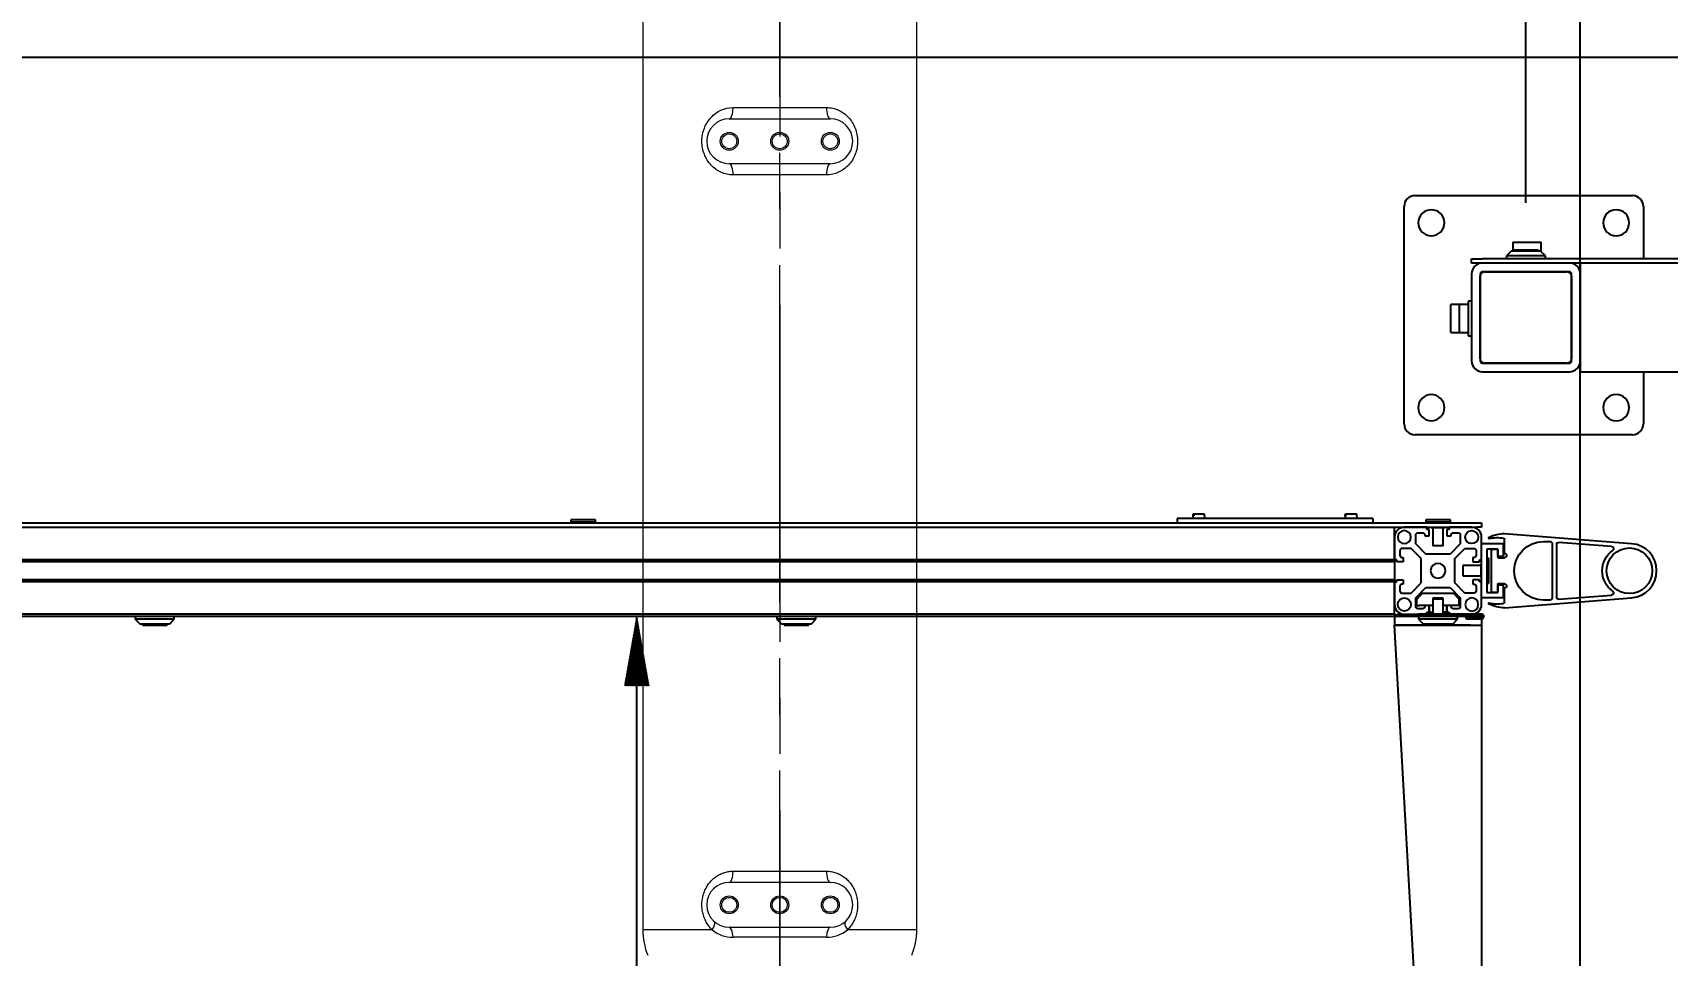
# Model space of a CAD drawing. Header units: millimetres. Extents: x 10462777 to 22643323, y 453826 to 1389191.
# Drawn here: x 11268853 to 11269581, y 578833 to 579243 of the extents above; entities that cross this region are included whole.
import ezdxf

# ---------------------------------------------------------------- set-up
doc = ezdxf.new("R2010")
doc.units = ezdxf.units.MM
doc.header["$LTSCALE"] = 200
doc.header["$MEASUREMENT"] = 0
doc.header["$PDMODE"] = 35
doc.header["$PDSIZE"] = -5
for name, pattern in [('CENTER', [2, 1.25, -0.25, 0.25, -0.25]), ('CENTER2', [1.125, 0.75, -0.125, 0.125, -0.125]), ('HIDDEN_KS1', [0.26, 0.18, -0.08])]:
    doc.linetypes.add(name, pattern=pattern)
doc.layers.get('DEFPOINTS').update_dxf_attribs({"linetype": 'CONTINUOUS'})
for name, color, linetype in [('1', 1, 'CENTER'), ('3', 3, 'HIDDEN_KS1'), ('DV1_DEFAULT', 7, 'CONTINUOUS')]:
    doc.layers.add(name, color=color, linetype=linetype)
doc.layers.add('LAYOUT', color=8, linetype='CONTINUOUS', lineweight=25)
doc.styles.add('iso-1', font='isocp.shx')
doc.styles.get("Standard").update_dxf_attribs({"font": 'SYMBOL'})
doc.dimstyles.get("Standard").update_dxf_attribs({"dimtxt": 1, "dimasz": 0.18, "dimexe": 0.18, "dimexo": 0.0625, "dimgap": 0.5, "dimtad": 1, "dimzin": 0, "dimdsep": 46, "dimtxsty": 'Standard', "dimcen": 0.09, "dimadec": 0, "dimazin": 0, "dimtfac": 1, "dimtofl": 0, "dimtmove": 2, "dimatfit": 3, "dimfxl": 1, "dimtolj": 1, "dimtzin": 0, "dimarcsym": 0})

# ---------------------------------------------------------------- blocks, each defined once
blk = doc.blocks.new('*D418')
at = {"layer": '1', "color": 152, "linetype": 'Continuous', "lineweight": -2, "transparency": 16777216}
for p, q in [((11268307.7, 579167.69), (11268307.7, 579563.75)), ((11269542.41, 578529.99), (11269542.41, 579563.75))]:
    blk.add_line(p, q, dxfattribs=at)
at = {"layer": '1', "color": 27, "linetype": 'Continuous', "lineweight": -2, "transparency": 16777216}
blk.add_line((11268338.45, 579533.01), (11269511.66, 579533.01), dxfattribs=at)
at = {"layer": '1', "color": 27, "linetype": 'Continuous', "transparency": 16777216}
for points in [[(11268338.45, 579538.13), (11268338.45, 579527.88), (11268307.7, 579533.01)], [(11269511.66, 579538.13), (11269511.66, 579527.88), (11269542.41, 579533.01)]]:
    blk.add_solid(points, dxfattribs=at)
at = {"layer": 'DEFPOINTS', "color": 0, "linetype": 'Continuous', "transparency": 16777216}
for p in [(11269542.41, 579533.01), (11268307.7, 579152.31), (11269542.41, 578514.62)]:
    blk.add_point(p, dxfattribs=at)
at = {"layer": '1', "color": 23, "linetype": 'Continuous', "lineweight": -3, "transparency": 16777216, "insert": (11268925.06, 579566.9), "char_height": 33.894, "attachment_point": 5, "style": 'iso-1'}
blk.add_mtext('\\A1;\\C23;1275', dxfattribs=at)
blk = doc.blocks.new('*D423')
at = {"layer": '1', "color": 152, "linetype": 'Continuous', "lineweight": -2, "transparency": 16777216}
for p, q in [((11269518.2, 579167.69), (11269518.2, 579404.5)), ((11269542.41, 578529.99), (11269542.41, 579404.5))]:
    blk.add_line(p, q, dxfattribs=at)
at = {"layer": '1', "color": 27, "linetype": 'Continuous', "lineweight": -2, "transparency": 16777216}
for p, q in [((11269487.45, 579373.75), (11269383.27, 579373.75)), ((11269542.41, 579373.75), (11269518.2, 579373.75)), ((11269573.16, 579373.75), (11269603.9, 579373.75))]:
    blk.add_line(p, q, dxfattribs=at)
at = {"layer": '1', "color": 27, "linetype": 'Continuous', "transparency": 16777216}
for points in [[(11269487.45, 579378.88), (11269487.45, 579368.63), (11269518.2, 579373.75)], [(11269573.16, 579378.88), (11269573.16, 579368.63), (11269542.41, 579373.75)]]:
    blk.add_solid(points, dxfattribs=at)
at = {"layer": 'DEFPOINTS', "color": 0, "linetype": 'Continuous', "transparency": 16777216}
for p in [(11269542.41, 579373.75), (11269518.2, 579152.31), (11269542.41, 578514.62)]:
    blk.add_point(p, dxfattribs=at)
at = {"layer": '1', "color": 23, "linetype": 'Continuous', "lineweight": -3, "transparency": 16777216, "insert": (11269419.99, 579407.65), "char_height": 33.894, "attachment_point": 5, "style": 'iso-1'}
blk.add_mtext('\\A1;\\C23;25', dxfattribs=at)
blk = doc.blocks.new('*D424')
at = {"layer": '1', "color": 152, "linetype": 'Continuous', "lineweight": -2, "transparency": 16777216}
for p, q in [((11269542.41, 578529.99), (11269542.41, 579563.75)), ((11269905.56, 579167.69), (11269905.56, 579563.75))]:
    blk.add_line(p, q, dxfattribs=at)
at = {"layer": '1', "color": 27, "linetype": 'Continuous', "lineweight": -2, "transparency": 16777216}
blk.add_line((11269874.81, 579533.01), (11269573.16, 579533.01), dxfattribs=at)
at = {"layer": '1', "color": 27, "linetype": 'Continuous', "transparency": 16777216}
for points in [[(11269573.16, 579538.13), (11269573.16, 579527.88), (11269542.41, 579533.01)], [(11269874.81, 579538.13), (11269874.81, 579527.88), (11269905.56, 579533.01)]]:
    blk.add_solid(points, dxfattribs=at)
at = {"layer": 'DEFPOINTS', "color": 0, "linetype": 'Continuous', "transparency": 16777216}
for p in [(11269542.41, 579533.01), (11269905.56, 579152.31), (11269542.41, 578514.62)]:
    blk.add_point(p, dxfattribs=at)
at = {"layer": '1', "color": 23, "linetype": 'Continuous', "lineweight": -3, "transparency": 16777216, "insert": (11269723.99, 579566.9), "char_height": 33.894, "attachment_point": 5, "style": 'iso-1'}
blk.add_mtext('\\A1;\\C23;375', dxfattribs=at)
blk = doc.blocks.new('r710ic')
at = {"layer": 'DV1_DEFAULT', "color": 7, "linetype": 'Continuous', "lineweight": 0}
for p, q in [((272928.46, 104293.63), (272522.87, 104293.63)), ((272928.46, 104293.63), (272928.46, 104262.76)), ((272562.37, 104211.83), (272562.37, 104253.42)), ((272567.37, 104232.63), (272567.37, 104255.13)), ((272587.37, 104255.13), (272587.37, 104232.63)), ((272592.37, 104253.42), (272592.37, 104211.83)), ((272902.37, 104211.83), (272902.37, 104253.42)), ((272907.37, 104255.13), (272907.37, 104232.63)), ((272927.37, 104210.13), (272927.37, 104255.13)), ((272931.81, 104253.43), (272931.81, 104211.83)), ((272567.37, 104210.13), (272567.37, 104232.63)), ((272587.37, 104232.63), (272587.37, 104210.13)), ((272907.37, 104232.63), (272907.37, 104210.13)), ((272928.46, 104202.5), (272928.46, 104171.63)), ((272522.87, 104171.63), (272928.46, 104171.63))]:
    blk.add_line(p, q, dxfattribs=at)
at = {"layer": 'DV1_DEFAULT', "color": 1, "linetype": 'CENTER2', "lineweight": 0}
for p, q in [((274132.55, 104232.63), (269847.55, 104232.63)), ((269950.18, 104232.63), (274235.19, 104232.63))]:
    blk.add_line(p, q, dxfattribs=at)
at = {"layer": 'DV1_DEFAULT', "color": 7, "linetype": 'Continuous', "lineweight": 0}
for centre, radius in [((272577.37, 104255.13), 4), ((272577.37, 104255.13), 3.32), ((272917.37, 104255.13), 4), ((272917.37, 104255.13), 3.32), ((272577.37, 104232.63), 4), ((272577.37, 104232.63), 3.32), ((272917.37, 104232.63), 4), ((272917.37, 104232.63), 3.32), ((272577.37, 104210.13), 4), ((272577.37, 104210.13), 3.32), ((272917.37, 104210.13), 4), ((272917.37, 104210.13), 3.32)]:
    blk.add_circle(centre, radius, dxfattribs=at)
for centre, radius, start, end in [((272928.46, 104263.63), 30, 67.70637, 90), ((272577.37, 104255.13), 10, 0, 180), ((272917.37, 104255.13), 10, 0, 180), ((272917.32, 104253.49), 14.49, 359.74913, 39.7754), ((272577.37, 104210.13), 10, 180, 0), ((272917.37, 104210.13), 10, 180, 0), ((272917.34, 104211.76), 14.47, 320.19608, 0.27939), ((272928.46, 104201.63), 30, 270, 292.29363)]:
    blk.add_arc(centre, radius, start, end, dxfattribs=at)
for centre, major_axis, ratio, start_param, end_param in [((272928.46, 104265.23), (-3.7, -3.37), 0.387213, 0, 1.231686), ((272562.37, 104255.13), (5, 0), 0.340909, 4.712389, 6.283185), ((272592.37, 104255.13), (-5, 0), 0.340909, 0, 1.570796), ((272902.37, 104255.13), (-5, 0), 0.340909, 1.570796, 3.141593), ((272932.37, 104255.13), (-5, 0), 0.342045, 0, 1.458813), ((272562.37, 104210.13), (-5, 0), 0.340909, 3.141593, 4.712389), ((272592.37, 104210.13), (5, 0), 0.340909, 1.570796, 3.141593), ((272902.37, 104210.13), (-5, 0), 0.340909, 3.141593, 4.712389), ((272932.37, 104210.13), (-5, 0), 0.342045, 4.824372, 6.283185), ((272928.46, 104200.03), (3.7, -3.37), 0.387213, 1.909906, 3.141593)]:
    blk.add_ellipse(centre, major_axis=major_axis, ratio=ratio, start_param=start_param, end_param=end_param, dxfattribs=at)
for points, knots in [([(272562.37, 104253.42), (272562.37, 104254.37), (272562.47, 104255.29), (272562.87, 104257.09), (272563.16, 104257.97), (272563.92, 104259.64), (272564.38, 104260.42), (272565.46, 104261.91), (272566.09, 104262.6), (272568.12, 104264.48), (272569.77, 104265.51), (272573.36, 104266.9), (272575.36, 104267.28), (272578.33, 104267.29), (272579.34, 104267.2), (272581.29, 104266.84), (272582.23, 104266.57), (272584.96, 104265.52), (272586.6, 104264.5), (272588.65, 104262.6), (272589.26, 104261.92), (272590.34, 104260.44), (272590.81, 104259.64), (272591.95, 104257.15), (272592.37, 104255.32), (272592.37, 104253.42)], [0, 0, 0, 0, 0.0625, 0.0625, 0.125, 0.125, 0.1875, 0.1875, 0.25, 0.25, 0.375, 0.375, 0.5, 0.5, 0.5625, 0.5625, 0.625, 0.625, 0.75, 0.75, 0.8125, 0.8125, 0.875, 0.875, 1, 1, 1, 1]), ([(272902.37, 104253.42), (272902.37, 104254.15), (272902.43, 104254.86), (272902.66, 104256.25), (272902.84, 104256.93), (272903.18, 104257.93), (272903.31, 104258.26), (272903.59, 104258.91), (272903.74, 104259.22), (272904.23, 104260.15), (272904.6, 104260.74), (272905.45, 104261.86), (272905.91, 104262.4), (272906.92, 104263.4), (272907.46, 104263.86), (272908.33, 104264.49), (272908.62, 104264.69), (272909.24, 104265.08), (272909.56, 104265.26), (272910.53, 104265.78), (272911.2, 104266.08), (272912.59, 104266.58), (272913.31, 104266.79), (272914.42, 104267.02), (272914.8, 104267.09), (272915.56, 104267.19), (272915.93, 104267.23), (272917.07, 104267.3), (272917.83, 104267.3), (272918.97, 104267.21), (272919.36, 104267.17), (272920.11, 104267.06), (272920.49, 104266.99), (272921.59, 104266.75), (272922.31, 104266.53), (272923.36, 104266.14), (272923.7, 104266), (272924.37, 104265.69), (272924.7, 104265.52), (272925.66, 104265), (272926.27, 104264.6), (272927.13, 104263.95), (272927.41, 104263.73), (272927.95, 104263.26), (272928.21, 104263.01), (272928.46, 104262.76)], [0, 0, 0, 0, 0.0625, 0.0625, 0.125, 0.125, 0.15625, 0.15625, 0.1875, 0.1875, 0.25, 0.25, 0.3125, 0.3125, 0.375, 0.375, 0.40625, 0.40625, 0.4375, 0.4375, 0.5, 0.5, 0.5625, 0.5625, 0.59375, 0.59375, 0.625, 0.625, 0.6875, 0.6875, 0.71875, 0.71875, 0.75, 0.75, 0.8125, 0.8125, 0.84375, 0.84375, 0.875, 0.875, 0.9375, 0.9375, 0.96875, 0.96875, 1, 1, 1, 1]), ([(272592.37, 104211.83), (272592.37, 104210.89), (272592.26, 104209.97), (272591.87, 104208.17), (272591.57, 104207.29), (272590.81, 104205.62), (272590.35, 104204.83), (272589.27, 104203.35), (272588.65, 104202.65), (272586.61, 104200.77), (272584.97, 104199.75), (272581.38, 104198.35), (272579.38, 104197.97), (272576.4, 104197.97), (272575.39, 104198.06), (272573.44, 104198.42), (272572.5, 104198.69), (272569.77, 104199.74), (272568.14, 104200.76), (272566.09, 104202.65), (272565.48, 104203.34), (272564.4, 104204.82), (272563.92, 104205.62), (272562.79, 104208.11), (272562.37, 104209.94), (272562.37, 104211.83)], [0, 0, 0, 0, 0.0625, 0.0625, 0.125, 0.125, 0.1875, 0.1875, 0.25, 0.25, 0.375, 0.375, 0.5, 0.5, 0.5625, 0.5625, 0.625, 0.625, 0.75, 0.75, 0.8125, 0.8125, 0.875, 0.875, 1, 1, 1, 1]), ([(272928.46, 104202.5), (272927.96, 104201.99), (272927.43, 104201.53), (272926.57, 104200.88), (272926.28, 104200.68), (272925.67, 104200.28), (272925.36, 104200.09), (272924.39, 104199.56), (272923.72, 104199.26), (272922.34, 104198.74), (272921.63, 104198.52), (272920.52, 104198.27), (272920.14, 104198.2), (272919.39, 104198.09), (272919.01, 104198.05), (272917.88, 104197.96), (272917.12, 104197.95), (272915.98, 104198.02), (272915.59, 104198.06), (272914.84, 104198.16), (272914.46, 104198.23), (272913.35, 104198.46), (272912.63, 104198.66), (272911.58, 104199.04), (272911.23, 104199.18), (272910.55, 104199.48), (272910.22, 104199.64), (272909.25, 104200.16), (272908.64, 104200.54), (272907.48, 104201.39), (272906.92, 104201.86), (272905.92, 104202.85), (272905.46, 104203.38), (272904.82, 104204.22), (272904.63, 104204.51), (272904.25, 104205.1), (272904.07, 104205.41), (272903.58, 104206.34), (272903.3, 104206.98), (272902.84, 104208.3), (272902.67, 104208.98), (272902.49, 104210.04), (272902.44, 104210.39), (272902.38, 104211.11), (272902.37, 104211.47), (272902.37, 104211.83)], [0, 0, 0, 0, 0.0625, 0.0625, 0.09375, 0.09375, 0.125, 0.125, 0.1875, 0.1875, 0.25, 0.25, 0.28125, 0.28125, 0.3125, 0.3125, 0.375, 0.375, 0.40625, 0.40625, 0.4375, 0.4375, 0.5, 0.5, 0.53125, 0.53125, 0.5625, 0.5625, 0.625, 0.625, 0.6875, 0.6875, 0.75, 0.75, 0.78125, 0.78125, 0.8125, 0.8125, 0.875, 0.875, 0.9375, 0.9375, 0.96875, 0.96875, 1, 1, 1, 1])]:
    blk.add_open_spline(points, degree=3, knots=knots, dxfattribs=at)
at = {"layer": 'LAYOUT', "color": 3}
blk.add_circle((272041.37, 104232.63), 2050.12, dxfattribs=at)

msp = doc.modelspace()

# ---------------------------------------------------------------- hatches: boundary and pattern name
at = {"layer": '1', "linetype": 'Continuous'}
h = msp.add_hatch(dxfattribs=at)
h.set_pattern_fill('ANSI31', color=27, scale=0.19368, angle=45, style=0, pattern_type=0)
h.set_pattern_definition([(45, (11264598.07192, 575850.65161), (-0.1369525464, 0.1369525464), [])])
h.paths.add_polyline_path([(11269122.42975, 578983.44559), (11269127.85123, 578952.69889), (11269117.00828, 578952.69885)], flags=0)

# ---------------------------------------------------------------- linework, layer by layer
at = {"layer": '1', "color": 251, "linetype": 'Continuous'}
msp.add_line((11272134.90389, 579232.32846), (11266018.88523, 579232.32846), dxfattribs=at)
at = {"layer": '1', "color": 27, "linetype": 'Continuous'}
msp.add_line((11269122.42975, 578015.04485), (11269122.42975, 578983.44559), dxfattribs=at)
at = {"layer": '3', "color": 252, "linetype": 'Continuous'}
for p, q in [((11269468.81288, 579170.83501), (11269565.65295, 579170.83501)), ((11269463.97087, 579069.15293), (11269463.97087, 579165.99301)), ((11269570.49495, 579165.99301), (11269570.49495, 579142.74988)), ((11269493.9913, 579140.81459), (11269493.9913, 579142.75139)), ((11269493.9913, 579142.75139), (11269498.8333, 579142.75139)), ((11269498.8333, 579140.81459), (11269493.9913, 579140.81459)), ((11269924.92963, 579142.75139), (11269498.8333, 579142.75139)), ((11269924.92963, 579140.81459), (11269498.8333, 579140.81459)), ((11269537.56933, 579140.81459), (11269498.8333, 579140.81459)), ((11269542.41133, 579140.81459), (11269542.41133, 579135.97259)), ((11269493.9913, 579135.97259), (11269493.9913, 579097.23656)), ((11269497.8649, 579135.97259), (11269497.8649, 579097.23656)), ((11269497.8649, 579098.20496), (11269497.8649, 579135.00418)), ((11269537.56933, 579136.94099), (11269498.8333, 579136.94099)), ((11269499.8017, 579136.94099), (11269536.60093, 579136.94099)), ((11269538.53773, 579097.23656), (11269538.53773, 579135.97259)), ((11269538.53773, 579135.00418), (11269538.53773, 579098.20496)), ((11269542.41133, 579135.97259), (11269542.41133, 579097.23656)), ((11269542.41133, 579097.23656), (11269542.41133, 579135.97259)), ((11269542.41133, 579097.23656), (11269542.41133, 579092.39455)), ((11269498.8333, 579096.26815), (11269537.56933, 579096.26815)), ((11269498.8333, 579092.39455), (11269537.56933, 579092.39455)), ((11269536.60093, 579096.26815), (11269499.8017, 579096.26815)), ((11269542.41133, 579092.39455), (11269744.39854, 579092.39455)), ((11269570.49495, 579092.39455), (11269570.49495, 579069.15293)), ((11269565.65295, 579064.31093), (11269468.81288, 579064.31093)), ((11268331.91783, 579025.0907), (11269496.503, 579025.0907)), ((11269450.01977, 579027.0275), (11269362.8637, 579027.0275)), ((11269362.8637, 579027.0275), (11269362.8637, 579025.0907)), ((11269450.01977, 579027.0275), (11269450.01977, 579025.0907)), ((11269496.503, 579025.0907), (11269498.43981, 579025.0907)), ((11269498.43981, 579025.0907), (11269498.43981, 579023.1539)), ((11268331.91783, 579023.1539), (11269496.503, 579023.1539)), ((11269459.70378, 579018.7961), (11269459.70378, 579023.1539)), ((11269459.70378, 579018.7961), (11269459.70378, 579008.72473)), ((11269459.70378, 579008.72473), (11269459.70378, 579018.7961)), ((11269474.13295, 579023.1539), (11269464.06158, 579023.1539)), ((11269469.14568, 579015.76628), (11269469.14568, 579019.7645)), ((11269470.11408, 579020.7329), (11269472.19615, 579020.7329)), ((11269473.16455, 579019.7645), (11269473.16455, 579019.2803)), ((11269473.16455, 579019.2803), (11269475.10135, 579019.2803)), ((11269474.13295, 579022.1855), (11269474.13295, 579023.1539)), ((11269475.10135, 579022.1855), (11269474.13295, 579022.1855)), ((11269475.10135, 579019.2803), (11269475.10135, 579022.1855)), ((11269483.04223, 579022.1855), (11269483.04223, 579019.2803)), ((11269484.01063, 579022.1855), (11269483.04223, 579022.1855)), ((11269483.04223, 579019.2803), (11269484.97904, 579019.2803)), ((11269484.01063, 579023.1539), (11269484.01063, 579022.1855)), ((11269494.082, 579023.1539), (11269484.01063, 579023.1539)), ((11269484.97904, 579019.2803), (11269484.97904, 579019.7645)), ((11269485.94744, 579020.7329), (11269488.0295, 579020.7329)), ((11269488.9979, 579019.7645), (11269488.9979, 579015.76628)), ((11269498.43981, 579023.1539), (11269496.503, 579023.1539)), ((11269498.43981, 579008.72473), (11269498.43981, 579018.7961)), ((11269565.23407, 579015.85411), (11269508.60801, 579020.27887)), ((11269508.60801, 579011.62552), (11269508.60801, 579017.81934)), ((11269526.03923, 579016.85929), (11269528.94443, 579016.85929)), ((11269462.12478, 579012.74359), (11269462.12478, 579010.66153)), ((11269467.0914, 579013.71199), (11269463.09318, 579013.71199)), ((11269463.09318, 579009.69313), (11269463.57738, 579009.69313)), ((11269463.57738, 579009.69313), (11269463.57738, 579007.75633)), ((11269471.61511, 579009.18828), (11269467.0914, 579013.71199)), ((11269473.66939, 579011.24257), (11269469.14568, 579015.76628)), ((11269484.47419, 579011.24257), (11269473.66939, 579011.24257)), ((11269488.9979, 579015.76628), (11269484.47419, 579011.24257)), ((11269486.52848, 579009.18828), (11269491.05219, 579013.71199)), ((11269491.05219, 579013.71199), (11269495.0504, 579013.71199)), ((11269494.5662, 579009.69313), (11269494.5662, 579007.75633)), ((11269495.0504, 579009.69313), (11269494.5662, 579009.69313)), ((11269496.0188, 579012.74359), (11269496.0188, 579010.66153)), ((11269498.43981, 578991.68087), (11269498.43981, 579015.89089)), ((11269498.43981, 579015.89089), (11269508.12381, 579015.89089)), ((11269500.86081, 579013.46989), (11269500.86081, 578994.10188)), ((11269505.70281, 579013.46989), (11269500.86081, 579013.46989)), ((11269502.79761, 579013.46989), (11269502.79761, 578994.10188)), ((11269502.79761, 579013.46989), (11269505.70281, 579013.46989)), ((11269505.70281, 579013.46989), (11269505.70281, 579009.69313)), ((11269505.70281, 579010.08049), (11269505.70281, 579013.46989)), ((11269508.12381, 579010.08049), (11269505.70281, 579010.08049)), ((11269505.79965, 579009.59629), (11269508.60801, 579009.59629)), ((11269508.12381, 579015.89089), (11269508.12381, 579010.08049)), ((11269529.91283, 579015.89089), (11269529.91283, 578991.68087)), ((11269531.84963, 579015.47304), (11269531.84963, 578992.09873)), ((11269556.36606, 579014.60435), (11269532.89347, 579016.4385)), ((11269459.70378, 579008.72473), (11268355.72693, 579008.72473)), ((11269459.70378, 579007.75633), (11268355.72693, 579007.75633)), ((11269460.67218, 579008.72473), (11269459.70378, 579008.72473)), ((11269459.70378, 579008.72473), (11269459.70378, 579007.75633)), ((11269459.70378, 579007.75631), (11269459.70378, 578999.81546)), ((11269460.67218, 579007.75633), (11269460.67218, 579008.72473)), ((11269463.57738, 579007.75633), (11269460.67218, 579007.75633)), ((11269471.61511, 578998.38349), (11269471.61511, 579009.18828)), ((11269486.52848, 578998.38349), (11269486.52848, 579009.18828)), ((11269494.5662, 579007.75633), (11269497.47141, 579007.75633)), ((11269497.47141, 579007.75633), (11269497.47141, 579008.72473)), ((11269497.47141, 579008.72473), (11269498.43981, 579008.72473)), ((11269459.70378, 578999.81544), (11268355.72693, 578999.81544)), ((11269459.70378, 578998.84704), (11268355.72693, 578998.84704)), ((11269459.70378, 578999.81544), (11269459.70378, 578998.84704)), ((11269459.70378, 578998.84704), (11269459.70378, 578988.77567)), ((11269459.70378, 578998.84704), (11269460.67218, 578998.84704)), ((11269459.70378, 578988.77567), (11269459.70378, 578998.84704)), ((11269460.67218, 578998.84704), (11269460.67218, 578999.81544)), ((11269460.67218, 578999.81544), (11269463.57738, 578999.81544)), ((11269462.12478, 578996.91024), (11269462.12478, 578994.82818)), ((11269463.57738, 578997.87864), (11269463.09318, 578997.87864)), ((11269463.57738, 578999.81544), (11269463.57738, 578997.87864)), ((11269467.0914, 578993.85978), (11269471.61511, 578998.38349)), ((11269469.14568, 578991.80549), (11269473.66939, 578996.3292)), ((11269473.66939, 578996.3292), (11269484.47419, 578996.3292)), ((11269484.47419, 578996.3292), (11269488.9979, 578991.80549)), ((11269491.05219, 578993.85978), (11269486.52848, 578998.38349)), ((11269494.5662, 578999.81544), (11269494.5662, 578997.87864)), ((11269497.47141, 578999.81544), (11269494.5662, 578999.81544)), ((11269494.5662, 578997.87864), (11269495.0504, 578997.87864)), ((11269496.0188, 578996.91024), (11269496.0188, 578994.82818)), ((11269497.47141, 578998.84704), (11269497.47141, 578999.81544)), ((11269498.43981, 578998.84704), (11269497.47141, 578998.84704)), ((11269498.43981, 578988.77567), (11269498.43981, 578998.84704)), ((11269505.70281, 578997.87864), (11269505.70281, 578994.10188)), ((11269505.70281, 578994.10188), (11269505.70281, 578997.49128)), ((11269505.70281, 578997.49128), (11269508.12381, 578997.49128)), ((11269508.60801, 578997.97548), (11269505.79965, 578997.97548)), ((11269508.12381, 578997.49128), (11269508.12381, 578991.68087)), ((11269508.60801, 578989.75242), (11269508.60801, 578995.94625)), ((11269459.70378, 578984.41787), (11269459.70378, 578988.77567)), ((11269463.09318, 578993.85978), (11269467.0914, 578993.85978)), ((11269469.14568, 578987.80727), (11269469.14568, 578991.80549)), ((11269469.62988, 578991.19667), (11269470.59828, 578992.16507)), ((11269469.62988, 578988.29147), (11269469.62988, 578991.19667)), ((11269469.62988, 578988.29147), (11269470.59828, 578988.29147)), ((11269472.05089, 578993.61768), (11269470.59828, 578992.16507)), ((11269473.16467, 578988.29147), (11269470.59828, 578988.29147)), ((11269486.0927, 578993.61768), (11269472.05089, 578993.61768)), ((11269473.16455, 578988.29147), (11269473.16455, 578987.80727)), ((11269475.10135, 578988.29147), (11269473.16455, 578988.29147)), ((11269475.10135, 578985.38627), (11269475.10135, 578988.29147)), ((11269476.76091, 578988.29147), (11269475.10149, 578988.29147)), ((11269475.19819, 578985.38627), (11269475.19819, 578988.29147)), ((11269483.04222, 578988.29147), (11269481.3828, 578988.29147)), ((11269482.94539, 578988.29147), (11269481.38294, 578988.29147)), ((11269482.94539, 578985.38627), (11269482.94539, 578988.29147)), ((11269483.04223, 578988.29147), (11269483.04223, 578985.38627)), ((11269484.97904, 578988.29147), (11269483.04223, 578988.29147)), ((11269488.5137, 578988.29147), (11269484.97876, 578988.29147)), ((11269484.97904, 578987.80727), (11269484.97904, 578988.29147)), ((11269488.5137, 578991.19667), (11269486.0927, 578993.61768)), ((11269488.5137, 578988.29147), (11269488.5137, 578991.19667)), ((11269488.9979, 578991.80549), (11269488.9979, 578987.80727)), ((11269495.0504, 578993.85978), (11269491.05219, 578993.85978)), ((11269508.12381, 578991.68087), (11269498.43981, 578991.68087)), ((11269500.86081, 578994.10188), (11269505.70281, 578994.10188)), ((11269505.70281, 578994.10188), (11269502.79761, 578994.10188)), ((11269508.60801, 578987.2929), (11269565.23407, 578991.71766)), ((11269528.94443, 578990.71247), (11269526.03923, 578990.71247)), ((11269532.89347, 578991.13327), (11269556.36606, 578992.96742)), ((11269498.43981, 578983.44559), (11268331.92515, 578983.44559)), ((11269459.70378, 578984.41787), (11268355.72693, 578984.41787)), ((11269459.70378, 578984.41787), (11269459.70378, 578983.91802)), ((11269498.43981, 578983.93168), (11269459.70378, 578983.93168)), ((11269498.43981, 578983.91802), (11269459.70378, 578983.91802)), ((11269459.70378, 578983.44559), (11269459.70378, 578979.57199)), ((11269460.67218, 578984.41399), (11269460.67218, 578984.41787)), ((11269460.67218, 578984.41787), (11269464.0615, 578984.41787)), ((11269460.67218, 578983.93168), (11269460.67218, 578984.414)), ((11269460.67218, 578984.414), (11269470.35618, 578984.414)), ((11269464.06158, 578984.41787), (11269474.13295, 578984.41787)), ((11269472.19615, 578986.83887), (11269470.11408, 578986.83887)), ((11269498.43981, 578984.414), (11269470.35618, 578984.414)), ((11269474.13295, 578985.38627), (11269475.10135, 578985.38627)), ((11269474.13295, 578984.41787), (11269474.13295, 578985.38627)), ((11269474.13299, 578984.41787), (11269476.16686, 578984.41787)), ((11269475.19819, 578985.38627), (11269476.76062, 578985.38627)), ((11269476.16659, 578985.38627), (11269476.16659, 578984.41393)), ((11269476.7607, 578985.38627), (11269476.7607, 578984.41393)), ((11269481.38288, 578985.38627), (11269481.38288, 578984.41393)), ((11269482.94539, 578985.38627), (11269481.38294, 578985.38627)), ((11269481.97699, 578984.41393), (11269481.97699, 578985.38627)), ((11269481.9771, 578984.41787), (11269484.01097, 578984.41787)), ((11269483.04223, 578985.38627), (11269484.01063, 578985.38627)), ((11269484.01063, 578985.38627), (11269484.01063, 578984.41787)), ((11269484.01063, 578984.41787), (11269494.082, 578984.41787)), ((11269488.0295, 578986.83887), (11269485.94744, 578986.83887)), ((11269498.1702, 578983.35263), (11269491.89946, 578983.35263)), ((11269498.1702, 578982.86843), (11269491.89946, 578982.86843)), ((11269491.89946, 578982.86455), (11269498.43981, 578982.86455)), ((11269491.89946, 578982.38035), (11269498.43981, 578982.38035)), ((11269494.08158, 578984.41787), (11269498.43981, 578984.41787)), ((11269498.1702, 578982.86843), (11269498.1702, 578983.35263)), ((11269498.43981, 578983.93168), (11269498.43981, 578983.91802)), ((11269498.43981, 578983.44559), (11269498.43981, 578983.91802)), ((11269498.43981, 578983.44559), (11269498.43981, 578982.86455)), ((11269498.43981, 578982.38035), (11269498.43981, 578979.57199)), ((11269473.58126, 578979.57199), (11269459.70378, 578979.57199)), ((11269483.65703, 578553.20407), (11269459.70378, 578979.57199)), ((11269459.70378, 578979.57199), (11269473.5815, 578979.57199)), ((11269493.5978, 578979.57199), (11269484.5624, 578979.57199)), ((11269484.56253, 578979.57199), (11269495.5346, 578979.57199)), ((11269493.5978, 578979.57199), (11269495.53464, 578979.57199)), ((11269495.5346, 578979.57199), (11269498.43981, 578979.57199)), ((11269498.43981, 578979.57199), (11269498.43981, 578548.63366))]:
    msp.add_line(p, q, dxfattribs=at)
at = {"layer": '3', "color": 60, "linetype": 'Continuous'}
for p, q in [((11269512.39091, 579150.11124), (11269512.39091, 579146.14079)), ((11269512.39091, 579150.11124), (11269524.98012, 579150.11124)), ((11269524.98012, 579145.89869), (11269524.98012, 579150.11124)), ((11269511.66461, 579146.14079), (11269509.48571, 579143.96189)), ((11269509.48571, 579143.96189), (11269509.48571, 579142.75139)), ((11269518.20131, 579143.96189), (11269509.48571, 579143.96189)), ((11269518.20131, 579146.14079), (11269511.66461, 579146.14079)), ((11269512.71048, 579146.64436), (11269512.71048, 579146.14078)), ((11269512.71048, 579146.64436), (11269523.69215, 579146.64436)), ((11269524.73802, 579146.14079), (11269518.20131, 579146.14079)), ((11269526.91692, 579143.96189), (11269518.20131, 579143.96189)), ((11269523.69215, 579146.14078), (11269523.69215, 579146.64436)), ((11269526.91692, 579143.96189), (11269524.73802, 579146.14079)), ((11269526.91692, 579142.75139), (11269526.91692, 579143.96189)), ((11269488.56825, 579122.41497), (11269484.69465, 579122.41497)), ((11269484.69465, 579109.82576), (11269484.69465, 579122.41497)), ((11269492.44185, 579122.41497), (11269488.56825, 579122.41497)), ((11269488.56825, 579109.82576), (11269488.56825, 579122.41497)), ((11269493.9913, 579123.86758), (11269492.44185, 579123.86758)), ((11269492.44185, 579123.86758), (11269492.44185, 579111.88308)), ((11269492.44185, 579111.88308), (11269492.44185, 579108.37316)), ((11269484.69465, 579109.82576), (11269488.56825, 579109.82576)), ((11269488.56825, 579109.82576), (11269492.44185, 579109.82576)), ((11269492.44185, 579108.37316), (11269493.9913, 579108.37316)), ((11269092.99947, 579026.51425), (11269092.99947, 579025.49743)), ((11269100.58697, 579026.51425), (11269092.99947, 579026.51425)), ((11269092.99947, 579025.49743), (11269093.40622, 579025.09068)), ((11269100.58697, 579025.49743), (11269092.99947, 579025.49743)), ((11269103.98113, 579026.51425), (11269100.58697, 579026.51425)), ((11269103.98113, 579025.49743), (11269100.58697, 579025.49743)), ((11269103.57438, 579025.09068), (11269103.98113, 579025.49743)), ((11269103.98113, 579025.49743), (11269103.98113, 579026.51425)), ((11269369.93532, 579028.9643), (11269369.88461, 579027.0275)), ((11269369.93532, 579028.9643), (11269370.01206, 579028.9643)), ((11269370.28892, 579028.18958), (11269369.9931, 579028.18958)), ((11269370.30791, 579028.9643), (11269370.01206, 579028.9643)), ((11269375.16009, 579028.9643), (11269370.30788, 579028.9643)), ((11269375.21081, 579027.0275), (11269375.16009, 579028.9643)), ((11269437.72338, 579028.9643), (11269437.67266, 579027.0275)), ((11269437.72338, 579028.9643), (11269437.80011, 579028.9643)), ((11269438.07698, 579028.18958), (11269437.78115, 579028.18958)), ((11269438.09596, 579028.9643), (11269437.80011, 579028.9643)), ((11269442.94815, 579028.9643), (11269438.09593, 579028.9643)), ((11269442.99886, 579027.0275), (11269442.94815, 579028.9643)), ((11269473.58096, 579026.51425), (11269473.58096, 579025.49743)), ((11269481.15809, 579026.51425), (11269473.58096, 579026.51425)), ((11269473.58096, 579025.49743), (11269473.98771, 579025.09068)), ((11269481.15809, 579025.49743), (11269473.58096, 579025.49743)), ((11269484.56262, 579026.51425), (11269481.15809, 579026.51425)), ((11269484.56262, 579025.49743), (11269481.15809, 579025.49743)), ((11269484.15587, 579025.09068), (11269484.56262, 579025.49743)), ((11269484.56262, 579025.49743), (11269484.56262, 579026.51425)), ((11269475.92447, 579023.15392), (11269476.16659, 579022.9118)), ((11269481.97699, 579022.9118), (11269476.16659, 579022.9118)), ((11269476.76064, 579022.9118), (11269476.76064, 579014.89344)), ((11269481.38294, 579014.89344), (11269481.38294, 579022.9118)), ((11269481.97699, 579022.9118), (11269482.21911, 579023.15392)), ((11269481.38294, 579014.89344), (11269476.76064, 579014.89344)), ((11269498.14929, 579006.09703), (11269490.13093, 579006.09703)), ((11269490.13093, 579006.09703), (11269490.13093, 579001.47473)), ((11269498.43985, 579006.98165), (11269498.14929, 579006.69109)), ((11269498.14929, 579006.69109), (11269498.14929, 579000.88068)), ((11269501.75174, 579009.27672), (11269500.86081, 579009.27672)), ((11269501.75174, 578998.29505), (11269501.75174, 579009.27672)), ((11269490.13093, 579001.47473), (11269498.14929, 579001.47473)), ((11269498.14929, 579000.88068), (11269498.43985, 579000.59012)), ((11269500.86081, 578998.29505), (11269501.75174, 578998.29505)), ((11269476.76064, 578991.65763), (11269476.76064, 578991.1734)), ((11269481.38294, 578991.65763), (11269476.76064, 578991.65763)), ((11269476.76064, 578991.17343), (11269476.76064, 578984.41408)), ((11269481.38294, 578991.17343), (11269476.76064, 578991.17343)), ((11269481.38294, 578991.1734), (11269481.38294, 578991.65763)), ((11269481.38294, 578984.41408), (11269481.38294, 578991.17343)), ((11268898.99975, 578983.44559), (11268898.99975, 578982.23509)), ((11268898.99975, 578982.23509), (11268901.17865, 578980.05619)), ((11268916.43096, 578982.23509), (11268898.99975, 578982.23509)), ((11268914.25206, 578980.05619), (11268916.43096, 578982.23509)), ((11268916.43096, 578982.23509), (11268916.43096, 578983.44559)), ((11269184.67797, 578983.44559), (11269184.67797, 578982.23509)), ((11269184.67797, 578982.23509), (11269186.85687, 578980.05619)), ((11269202.10918, 578982.23509), (11269184.67797, 578982.23509)), ((11269199.93028, 578980.05619), (11269202.10918, 578982.23509)), ((11269202.10918, 578982.23509), (11269202.10918, 578983.44559)), ((11269470.35618, 578983.44559), (11269470.35618, 578982.23509)), ((11269470.35618, 578982.23509), (11269472.53509, 578980.05619)), ((11269487.7874, 578982.23509), (11269470.35618, 578982.23509)), ((11269485.6085, 578980.05619), (11269487.7874, 578982.23509)), ((11269487.7874, 578982.23509), (11269487.7874, 578983.44559)), ((11268914.25206, 578980.05619), (11268901.17865, 578980.05619)), ((11268902.22452, 578980.0562), (11268902.22452, 578979.55262)), ((11268902.22452, 578979.55262), (11268913.20619, 578979.55262)), ((11268913.20619, 578979.55262), (11268913.20619, 578980.0562)), ((11269199.93028, 578980.05619), (11269186.85687, 578980.05619)), ((11269187.90274, 578980.0562), (11269187.90274, 578979.55262)), ((11269187.90274, 578979.55262), (11269198.8844, 578979.55262)), ((11269198.8844, 578979.55262), (11269198.8844, 578980.0562)), ((11269485.6085, 578980.05619), (11269472.53509, 578980.05619)), ((11269473.58096, 578980.0562), (11269473.58096, 578979.55262)), ((11269473.58096, 578979.55262), (11269484.56262, 578979.55262)), ((11269484.56262, 578979.55262), (11269484.56262, 578980.0562))]:
    msp.add_line(p, q, dxfattribs=at)
at = {"layer": '3', "color": 252, "linetype": 'Continuous', "extrusion": (0, 0, -1)}
for centre, radius in [((-11269476.07588, 579158.73), 5.8104), ((-11269558.38994, 579158.73), 5.8104), ((-11269476.07588, 579076.41594), 5.8104), ((-11269558.38994, 579076.41594), 5.8104), ((-11269464.06158, 579018.7961), 2.9052), ((-11269479.07179, 579003.78588), 3.29256), ((-11269494.082, 578988.77567), 2.9052)]:
    msp.add_circle(centre, radius, dxfattribs=at)
at = {"layer": '3', "color": 252, "linetype": 'Continuous'}
for centre, radius in [((11269494.082, 579018.7961), 2.9052), ((11269564.29106, 579003.78588), 10.16821), ((11269464.06158, 578988.77567), 2.9052)]:
    msp.add_circle(centre, radius, dxfattribs=at)
for centre, radius, start, end in [((11269468.81288, 579165.99301), 4.842, 90, 180), ((11269565.65295, 579165.99301), 4.842, 0, 90), ((11269498.8333, 579135.97259), 4.842, 90, 180), ((11269537.56933, 579135.97259), 4.842, 0, 90), ((11269498.8333, 579135.97259), 0.9684, 90, 180), ((11269499.8017, 579135.00418), 1.9368, 90, 180), ((11269536.60093, 579135.00418), 1.9368, 0, 90), ((11269537.56933, 579135.97259), 0.9684, 0, 90), ((11269498.8333, 579097.23656), 4.842, 180, 270), ((11269499.8017, 579098.20496), 1.9368, 180, 270), ((11269498.8333, 579097.23656), 0.9684, 180, 270), ((11269536.60093, 579098.20496), 1.9368, 270, 0), ((11269537.56933, 579097.23656), 4.842, 270, 0), ((11269537.56933, 579097.23656), 0.9684, 270, 0), ((11269468.81288, 579069.15293), 4.842, 180, 270), ((11269565.65295, 579069.15293), 4.842, 270, 0), ((11269464.06158, 579018.7961), 4.3578, 90, 180), ((11269494.082, 579018.7961), 4.3578, 0, 90), ((11269501.83693, 579018.3521), 0.2421, 116.36306293, 283.97044386), ((11269509.05596, 579003.78588), 16.49907, 91.55575063, 116.36306293), ((11269463.09318, 579012.74359), 0.9684, 90, 180), ((11269463.09318, 579010.66153), 0.9684, 180, 270), ((11269508.70485, 579011.62552), 0.09684, 180, 264.78409138), ((11269564.29106, 579003.78588), 12.10501, 274.46801897, 85.53198103), ((11269463.09318, 578996.91024), 0.9684, 90, 180), ((11269508.70485, 578995.94625), 0.09684, 95.21590862, 180), ((11269464.06158, 578988.77567), 4.3578, 180, 270), ((11269463.09318, 578994.82818), 0.9684, 180, 270), ((11269494.082, 578988.77567), 4.3578, 270, 0), ((11269501.83693, 578989.21967), 0.2421, 76.02955614, 243.63693707), ((11269505.46071, 579003.78588), 14.76811, 256.02955614, 280.74513868), ((11269491.89946, 578982.86649), 0.48614, 90, 270), ((11269491.89946, 578982.86649), 0.00194, 90, 270), ((11269498.43981, 578983.39717), 1.01682, 270, 90), ((11269498.43981, 578983.39717), 0.53262, 270, 90)]:
    msp.add_arc(centre, radius, start, end, dxfattribs=at)
at = {"layer": '3', "color": 252, "linetype": 'Continuous', "extrusion": (0, 0, -1)}
for centre, radius, start, end in [((-11269470.11408, 579019.7645), 0.9684, 0, 90), ((-11269472.19615, 579019.7645), 0.9684, 90, 180), ((-11269485.94744, 579019.7645), 0.9684, 0, 90), ((-11269488.0295, 579019.7645), 0.9684, 90, 180), ((-11269505.46071, 579003.78588), 14.76811, 76.02955614, 100.74513868), ((-11269508.12381, 579017.81934), 0.4842, 100.74513868, 180), ((-11269526.03923, 579003.78588), 13.07341, 270, 90), ((-11269528.94443, 579015.89089), 0.9684, 90, 180), ((-11269495.0504, 579012.74359), 0.9684, 90, 180), ((-11269495.0504, 579010.66153), 0.9684, 180, 270), ((-11269505.79965, 579009.69313), 0.09684, 270, 0), ((-11269508.60801, 579010.56469), 0.9684, 95.21590862, 270), ((-11269532.81803, 579015.47304), 0.9684, 0, 94.46801897), ((-11269563.32266, 579003.78588), 11.13661, 305.51524116, 54.48475884), ((-11269556.29062, 579013.63889), 0.9684, 94.46801897, 234.48475884), ((-11269495.0504, 578996.91024), 0.9684, 90, 180), ((-11269505.79965, 578997.87864), 0.09684, 0, 90), ((-11269508.60801, 578997.00708), 0.9684, 90, 264.78409138), ((-11269470.11408, 578987.80727), 0.9684, 270, 0), ((-11269472.19615, 578987.80727), 0.9684, 180, 270), ((-11269485.94744, 578987.80727), 0.9684, 270, 0), ((-11269488.0295, 578987.80727), 0.9684, 180, 270), ((-11269495.0504, 578994.82818), 0.9684, 180, 270), ((-11269509.05596, 579003.78588), 16.49907, 271.55575063, 296.36306293), ((-11269508.12381, 578989.75242), 0.4842, 180, 259.25486132), ((-11269528.94443, 578991.68087), 0.9684, 180, 270), ((-11269532.81803, 578992.09873), 0.9684, 265.53198103, 0), ((-11269556.29062, 578993.93288), 0.9684, 125.51524116, 265.53198103), ((-11269498.43981, 578983.40105), 1.01682, 90, 180.10661691), ((-11269498.43981, 578983.40105), 0.53262, 180.20813783, 270)]:
    msp.add_arc(centre, radius, start, end, dxfattribs=at)
at = {"layer": '3', "color": 60, "linetype": 'Continuous'}
for points in [[(11269369.9931, 579028.18958), (11269369.99942, 579028.44782), (11269370.00574, 579028.70606), (11269370.01206, 579028.9643)], [(11269370.30788, 579028.9643), (11269370.30156, 579028.70606), (11269370.29524, 579028.44782), (11269370.28892, 579028.18958)], [(11269437.78115, 579028.18958), (11269437.78747, 579028.44782), (11269437.79379, 579028.70606), (11269437.80011, 579028.9643)], [(11269438.09593, 579028.9643), (11269438.08961, 579028.70606), (11269438.0833, 579028.44782), (11269438.07698, 579028.18958)]]:
    msp.add_open_spline(points, degree=3, dxfattribs=at)

# ---------------------------------------------------------------- block references
at = {"layer": 'LAYOUT', "color": 2, "rotation": 270}
msp.add_blockref('r710ic', (11164953.374, 851772.39677, 0), dxfattribs=at)

# ---------------------------------------------------------------- dimensions: what is measured, and where the dimension line sits
at = {"layer": '1', "color": 27, "linetype": 'Continuous', "lineweight": -3}
for base, p1, text, override, picture, middle in [((11269542.41133, 579533.00572), (11268307.70039, 579152.31435), '\\C23;1275', {"dimtxt": 33.894026, "dimasz": 30.746724, "dimexe": 30.746724, "dimexo": 15.373362, "dimgap": 16.947013, "dimtad": 1, "dimtih": 0, "dimdec": 0, "dimzin": 8, "dimtxsty": 'iso-1', "dimsah": 1, "dimclrd": 27, "dimclre": 152, "dimclrt": 23, "dimtm": -0.005, "dimtdec": 3, "dimtofl": 1, "dimtmove": 0}, '*D418', (11268925.05586, 579533.00572)), ((11269542.41133, 579533.00572), (11269905.56161, 579152.31435), '\\C23;375', {"dimtxt": 33.894026, "dimasz": 30.746724, "dimexe": 30.746724, "dimexo": 15.373362, "dimgap": 16.947013, "dimtad": 1, "dimtih": 0, "dimdec": 2, "dimzin": 8, "dimtxsty": 'iso-1', "dimsah": 1, "dimclrd": 27, "dimclre": 152, "dimclrt": 23, "dimtm": -0.005, "dimtdec": 3, "dimtofl": 1, "dimtmove": 0}, '*D424', (11269723.98647, 579533.00572)), ((11269542.41133, 579373.75149), (11269518.20131, 579152.31435), '\\C23;25', {"dimtxt": 33.894026, "dimasz": 30.746724, "dimexe": 30.746724, "dimexo": 15.373362, "dimgap": 16.947013, "dimtad": 1, "dimtih": 0, "dimdec": 2, "dimzin": 8, "dimtxsty": 'iso-1', "dimsah": 1, "dimclrd": 27, "dimclre": 152, "dimclrt": 23, "dimtm": -0.005, "dimtdec": 3, "dimtofl": 1, "dimtmove": 0}, '*D423', (11269419.98682, 579373.75149))]:
    dim = msp.add_linear_dim(base=base, p1=p1, p2=(11269542.41133, 578514.61858), text=text, dimstyle='Standard', override=override, dxfattribs=at)
    dim.commit()
    dim.dimension.update_dxf_attribs({"geometry": picture, "text_midpoint": middle, "dimtype": 160})

doc.saveas('drawing.dxf')
